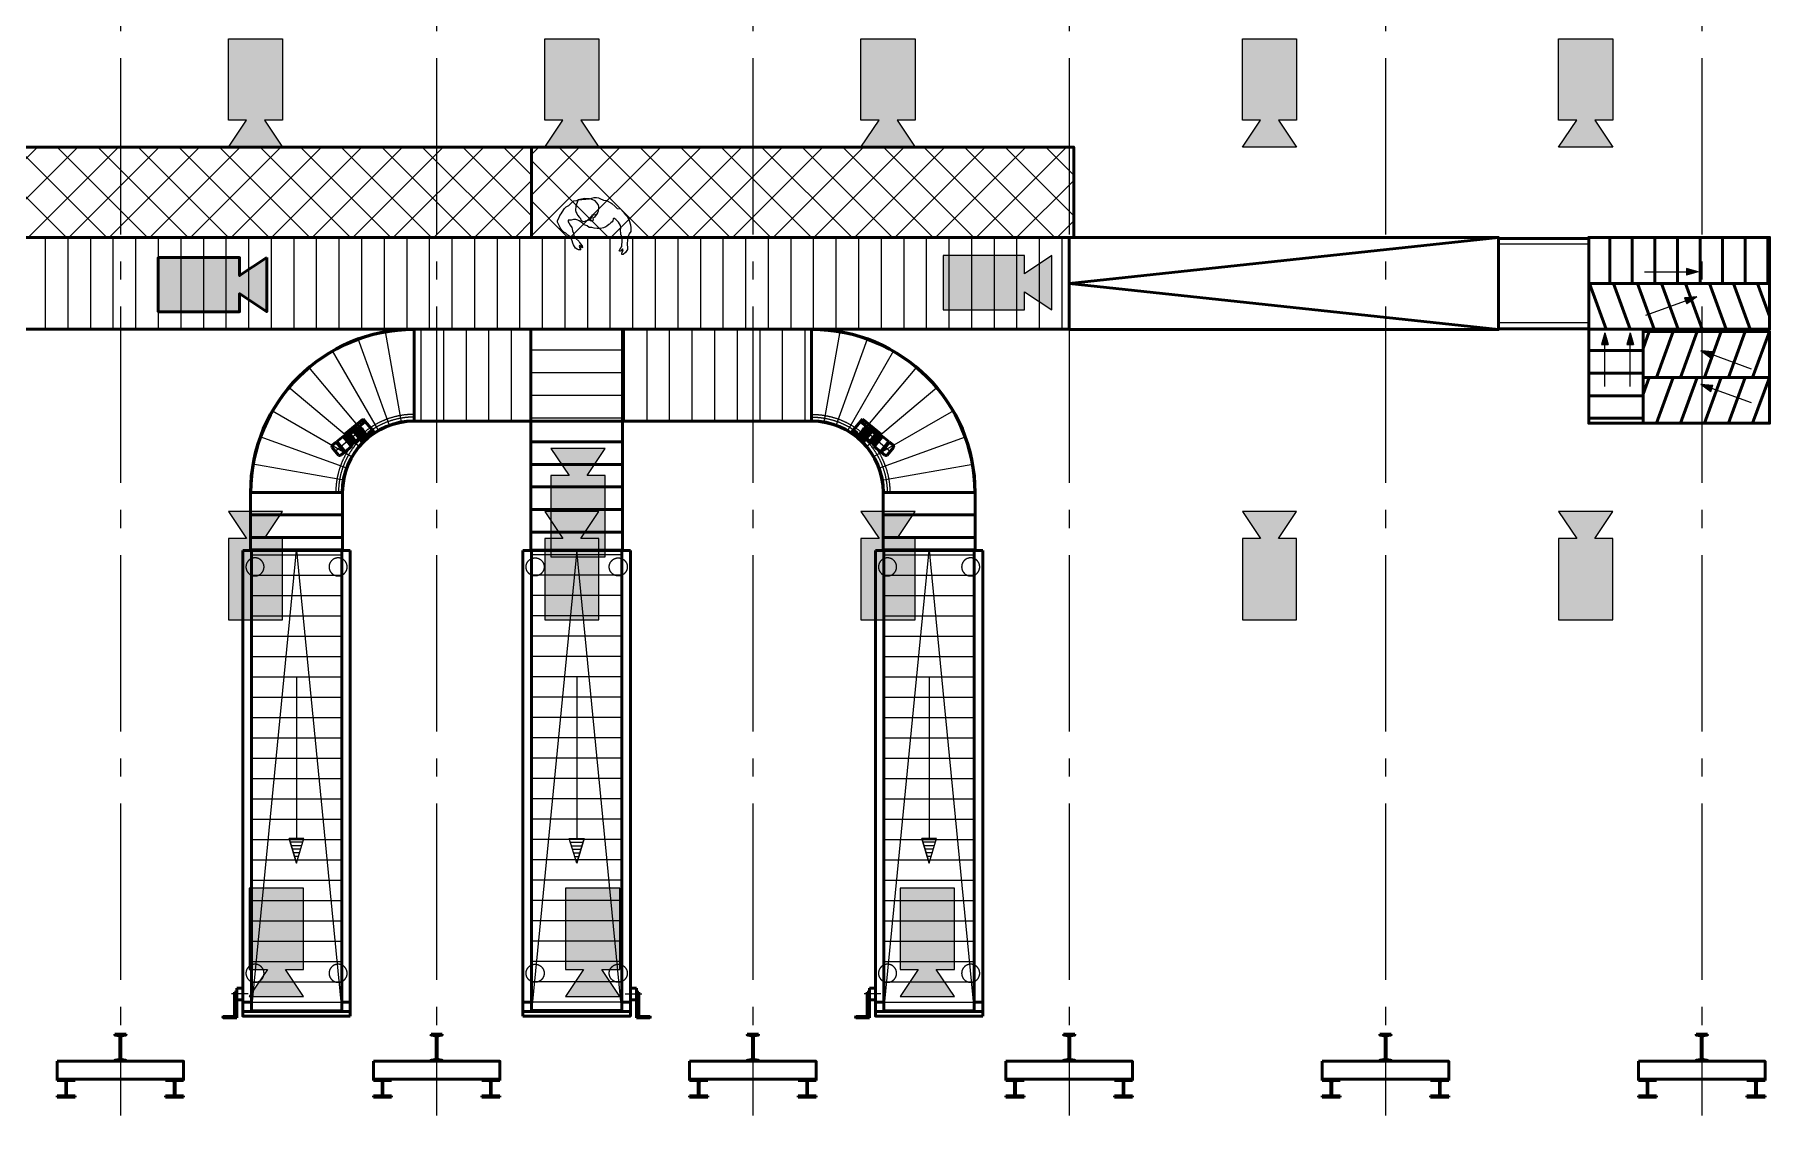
# Model space of a CAD drawing. Header units: millimetres. Extents: x 0 to 118800, y 79635 to 177025.
# Drawn here: x 54129 to 73282, y 130279 to 142240 of the extents above; entities that cross this region are included whole.
import ezdxf

# ---------------------------------------------------------------- set-up
doc = ezdxf.new("R2010")
doc.units = ezdxf.units.MM
doc.header["$LTSCALE"] = 200
for name, pattern in [('AM_DIN_G_W050', [13.75, 9.75, -1.5, 1, -1.5]), ('AM_DIN_G_W050x2', [6.875, 4.75, -0.875, 0.375, -0.875]), ('gen3', [6.25, 4.75, -1.5]), ('gen3a', [3.125, 2.25, -0.875]), ('gen7', [13.75, 9.75, -1.5, 1, -1.5]), ('gen7a', [6.875, 4.75, -0.875, 0.375, -0.875])]:
    doc.linetypes.add(name, pattern=pattern)
for name, color, linetype, lineweight in [('2', 5, 'Continuous', 0), ('3', 6, 'gen3', 15), ('3A', 6, 'gen3a', 0), ('7', 4, 'gen7', 0), ('7A', 4, 'gen7a', 0), ('AM_0', 7, 'Continuous', 50), ('AM_0N', 7, 'Continuous', 50), ('AM_2', 5, 'Continuous', 50), ('AM_7', 4, 'AM_DIN_G_W050', 25), ('AM_8', 1, 'Continuous', 25), ('K_Ausgang', 57, 'Continuous', 50)]:
    doc.layers.add(name, color=color, linetype=linetype, lineweight=lineweight)
for name, color, linetype in [('CYAN', 4, 'Continuous'), ('K_Bandver. Oben', 2, 'Continuous'), ('K_Pusher', 24, 'Continuous'), ('K_Torkameras', 5, 'Continuous'), ('K_TU_SSG', 4, 'Continuous'), ('K_TU_VSG', 144, 'Continuous'), ('TECHNOLOGIE', 4, 'Continuous')]:
    doc.layers.add(name, color=color, linetype=linetype)
doc.styles.get("Standard").update_dxf_attribs({"font": 'ISOCP.SHX'})

# ---------------------------------------------------------------- blocks, each defined once
blk = doc.blocks.new('ma')
at = {"layer": 'CYAN'}
for p, q in [((-449, 454), (-427, 489)), ((-449, 431), (-449, 454)), ((-445, 400), (-449, 431)), ((-447, 380), (-445, 400)), ((-427, 489), (-402, 509)), ((-402, 509), (-389, 511)), ((-399, 471), (-402, 457)), ((-402, 457), (-396, 446)), ((-387, 496), (-399, 471)), ((-396, 446), (-376, 471)), ((-388, 421), (-390, 351)), ((-389, 511), (-387, 496)), ((-377, 435), (-388, 421)), ((-377, 435), (-388, 421)), ((-388, 421), (-388, 421)), ((-388, 421), (-388, 421)), ((-388, 421), (-388, 421)), ((-388, 421), (-388, 421)), ((-388, 421), (-388, 421)), ((-358, 470), (-377, 435)), ((-358, 470), (-377, 435)), ((-376, 471), (-371, 478)), ((-371, 478), (-358, 470)), ((-358, 470), (-358, 470)), ((-358, 470), (-358, 470)), ((49, 433), (56, 435)), ((53, 414), (49, 433)), ((69, 392), (53, 414)), ((56, 435), (68, 417)), ((67, 458), (71, 459)), ((77, 438), (67, 458)), ((68, 417), (77, 405)), ((81, 376), (69, 392)), ((71, 459), (92, 459)), ((85, 418), (77, 438)), ((77, 405), (85, 418)), ((92, 459), (108, 451)), ((108, 451), (126, 439)), ((126, 439), (136, 421)), ((136, 421), (147, 402)), ((147, 402), (153, 384)), ((153, 384), (163, 357)), ((-488, 216), (-486, 255)), ((-482, 182), (-488, 216)), ((-486, 255), (-470, 282)), ((-470, 282), (-458, 312)), ((-458, 312), (-452, 341)), ((-452, 341), (-451, 359)), ((-451, 359), (-447, 380)), ((-390, 351), (-391, 328)), ((-391, 328), (-387, 320)), ((-387, 320), (-382, 300)), ((-382, 300), (-378, 292)), ((-378, 292), (-377, 279)), ((-377, 279), (-378, 265)), ((-378, 265), (-373, 253)), ((-372, 235), (-378, 218)), ((-378, 218), (-378, 206)), ((-378, 206), (-372, 188)), ((-373, 253), (-372, 235)), ((-243, 178), (-221, 198)), ((-221, 198), (-211, 204)), ((-211, 204), (-184, 216)), ((-184, 216), (-151, 223)), ((-151, 223), (-135, 223)), ((-135, 223), (-113, 222)), ((-113, 222), (-82, 218)), ((-82, 218), (-55, 212)), ((-55, 212), (-27, 212)), ((-27, 212), (-4, 194)), ((-4, 194), (31, 180)), ((90, 361), (81, 376)), ((122, 333), (90, 361)), ((136, 318), (122, 333)), ((145, 294), (136, 318)), ((149, 273), (145, 294)), ((159, 249), (149, 273)), ((163, 227), (159, 249)), ((163, 357), (173, 331)), ((165, 210), (163, 227)), ((186, 184), (165, 210)), ((173, 331), (183, 316)), ((183, 316), (210, 294)), ((210, 294), (234, 274)), ((234, 274), (253, 263)), ((253, 263), (277, 239)), ((277, 239), (296, 214)), ((296, 214), (304, 196)), ((304, 196), (322, 161)), ((-470, 135), (-482, 182)), ((-449, 92), (-470, 135)), ((-423, 67), (-449, 92)), ((-404, 39), (-423, 67)), ((-372, 4), (-404, 39)), ((-372, 188), (-362, 171)), ((-335, -1), (-372, 4)), ((-362, 171), (-351, 153)), ((-351, 153), (-331, 135)), ((-331, 135), (-321, 124)), ((-321, 124), (-311, 114)), ((-311, 114), (-300, 106)), ((-300, 106), (-292, 114)), ((-292, 114), (-288, 139)), ((-288, 139), (-282, 147)), ((-282, 147), (-266, 161)), ((-266, 161), (-251, 174)), ((-251, 174), (-243, 178)), ((-129, 26), (-133, 6)), ((-133, 6), (-132, -22)), ((-117, 53), (-129, 26)), ((-117, 53), (-85, 97)), ((-100, 67), (-117, 53)), ((-78, 71), (-100, 67)), ((-85, 97), (-68, 111)), ((-60, 71), (-78, 71)), ((-70, 130), (-64, 138)), ((-68, 111), (-70, 130)), ((-64, 138), (-51, 142)), ((-61, 92), (-62, 82)), ((-62, 82), (-60, 71)), ((-45, 110), (-61, 92)), ((-51, 142), (-41, 136)), ((-35, 116), (-45, 110)), ((-41, 136), (-34, 131)), ((-13, 131), (-35, 116)), ((-34, 131), (18, 141)), ((18, 141), (-13, 131)), ((41, 145), (18, 141)), ((31, 180), (45, 165)), ((67, 129), (41, 145)), ((45, 165), (61, 153)), ((61, 153), (85, 137)), ((71, 110), (67, 129)), ((81, 100), (71, 110)), ((102, 75), (81, 100)), ((85, 137), (98, 129)), ((98, 129), (122, 124)), ((112, 57), (102, 75)), ((119, 44), (112, 57)), ((124, 24), (119, 44)), ((120, -29), (124, 24)), ((122, 124), (149, 124)), ((149, 124), (175, 129)), ((175, 129), (205, 131)), ((200, 161), (186, 184)), ((208, 148), (200, 161)), ((205, 131), (208, 148)), ((247, 1), (228, -16)), ((271, 41), (247, 1)), ((283, 59), (271, 41)), ((298, 80), (283, 59)), ((308, 108), (298, 80)), ((326, 133), (308, 108)), ((322, 161), (324, 153)), ((324, 153), (326, 133)), ((-315, -23), (-335, -1)), ((-278, -53), (-315, -23)), ((-264, -63), (-278, -53)), ((-219, -86), (-264, -63)), ((-184, -92), (-219, -86)), ((-145, -110), (-184, -92)), ((-129, -116), (-145, -110)), ((-132, -22), (-125, -43)), ((-109, -121), (-129, -116)), ((-125, -43), (-111, -61)), ((-111, -61), (-92, -83)), ((-80, -121), (-109, -121)), ((-92, -83), (-49, -104)), ((-31, -108), (-80, -121)), ((-49, -104), (-31, -108)), ((96, -94), (-31, -108)), ((-30, -108), (24, -110)), ((24, -110), (57, -104)), ((57, -104), (96, -94)), ((96, -94), (106, -67)), ((112, -88), (96, -94)), ((106, -67), (120, -29)), ((143, -84), (112, -88)), ((181, -51), (143, -84)), ((198, -33), (181, -51)), ((228, -16), (198, -33))]:
    blk.add_line(p, q, dxfattribs=at)
blk = doc.blocks.new('SPZ 75-2 DRAUF')
at = {"layer": 'AM_0'}
for p, q in [((-40, 11), (-28, 7)), ((-40, 1), (-28, 5)), ((-39, 11), (39, 11)), ((-39, 11), (-39, 11)), ((-39, 1), (39, 1)), ((-39, 1), (-39, 1)), ((-28, 7), (28, 7)), ((-28, 5), (-28, 7)), ((-28, 5), (28, 5)), ((39, 11), (28, 7)), ((28, 5), (28, 7)), ((39, 1), (28, 5)), ((39, 11), (39, 11)), ((39, 1), (39, -1)), ((39, -1), (-40, -1)), ((-40, -1), (-28, -5)), ((-40, -11), (-28, -7)), ((-40, -11), (39, -11)), ((-39, -1), (-39, -1)), ((-39, -11), (-39, -11)), ((28, -5), (-28, -5)), ((-28, -5), (-28, -7)), ((-28, -7), (28, -7)), ((39, -1), (28, -5)), ((28, -5), (28, -7)), ((39, -11), (28, -7)), ((39, -11), (39, -11))]:
    blk.add_line(p, q, dxfattribs=at)
for points in [[(39, 11), (39, 14), (-40, 14), (-40, 11)], [(-40, 1), (-40, -1)], [(-40, -11), (-40, -14), (39, -14), (39, -11)]]:
    blk.add_lwpolyline(points, dxfattribs=at)
at = {"layer": 'AM_7'}
blk.add_line((0, 17), (0, -17), dxfattribs=at)
blk = doc.blocks.new('Motorkonsole kurve DS')
at = {"layer": '3A'}
for p, q in [((140, 16), (-30, 16)), ((140, -164), (-125, -164)), ((-40, -143), (-115, -143))]:
    blk.add_line(p, q, dxfattribs=at)
for centre, start, end in [((-115, -153), 90, 180), ((-40, -133), 270, 0)]:
    blk.add_arc(centre, 10, start, end, dxfattribs=at)
at = {"layer": '7A'}
for p, q in [((0, 0), (-11.5, 0)), ((0, 0), (0, 11.5)), ((0, 0), (0, -11.5)), ((0, 0), (11.5, 0)), ((110, 0), (98.5, 0)), ((110, 0), (110, 11.5)), ((110, 0), (110, -11.5)), ((110, 0), (121.5, 0)), ((132, 20), (132, 16)), ((132, 20), (132, 12.7)), ((-105, -164), (-105, -168)), ((-80, -164), (-80, -168)), ((-10, -148), (-21.5, -148)), ((-10, -148), (-10, -136.5)), ((-10, -148), (1.5, -148)), ((-10, -148), (-10, -159.5)), ((5, -164), (5, -168)), ((5, -164), (5, -168)), ((120, -148), (108.5, -148)), ((120, -148), (120, -136.5)), ((120, -148), (131.5, -148)), ((120, -148), (120, -159.5)), ((132, -159.5), (132, -168)), ((132, -159.5), (132, -171)), ((132, -164), (132, -168))]:
    blk.add_line(p, q, dxfattribs=at)
at = {"layer": 'AM_0'}
for p, q in [((-30, 20), (-30, -133)), ((140, 20), (-30, 20)), ((-30, 16), (-30, -133)), ((30, 1), (30, -15)), ((30, 1), (85, 1)), ((85, 1), (85, -15)), ((140, -168), (140, 20)), ((140, 20), (140, 20)), ((140, -133), (-125, -133)), ((-125, -168), (-125, -133)), ((140, -168), (-125, -168)), ((30, -15), (-30, -15)), ((85, -15), (140, -15))]:
    blk.add_line(p, q, dxfattribs=at)
for centre in [(0, 0), (110, 0), (-10, -148), (120, -148)]:
    blk.add_circle(centre, 6, dxfattribs=at)
blk = doc.blocks.new('Sk172_71L4')
for p, q in [((-12, 0), (122, 0)), ((-12, 0), (-12, -9)), ((122, 0), (122, -7)), ((-57, -65), (-58, -66)), ((-58, -66), (-58, -84)), ((-58, -84), (-57, -85)), ((-18, -65), (-57, -65)), ((-57, -85), (-57, -65)), ((-57, -85), (-54, -85)), ((-54, -85), (-54, -88)), ((-54, -88), (-22, -88)), ((-51, -85), (-25, -85)), ((-22, -88), (-22, -85)), ((-22, -85), (-18, -85)), ((-18, -62), (-18, -65)), ((-16, -62), (-18, -62)), ((-18, -85), (-18, -65)), ((-18, -85), (-18, -88)), ((-18, -88), (-16, -88)), ((-16, -42), (-16, -42)), ((-16, -42), (-16, -108)), ((-16, -108), (-16, -108)), ((-14, -40), (-14, -39)), ((-14, -40), (-14, -110)), ((-14, -110), (-14, -111)), ((-13, -113), (1, -126)), ((-12, -37), (-6, -31)), ((-10, -12), (-9, -12)), ((-9, -12), (13, -12)), ((-6, -15), (-6, -31)), ((-6, -31), (-6, -41)), ((-5, -42), (13, -42)), ((1, -126), (15, -138)), ((2, -127), (4, -137)), ((88, -140), (6, -139)), ((16, -15), (16, -139)), ((88, -13), (88, -13)), ((88, -13), (88, -140)), ((88, -14), (88, -140)), ((88, -15), (116, -15)), ((88, -140), (88, -15)), ((88, -140), (112, -140)), ((104, -10), (90, -12)), ((104, -10), (120, -10)), ((112, -135), (112, -15)), ((112, -135), (116, -135)), ((112, -140), (112, -135)), ((116, -15), (116, -15)), ((116, -135), (116, -15)), ((116, -135), (116, -15)), ((116, -15), (140, -15)), ((116, -135), (116, -135)), ((116, -135), (140, -135)), ((140, -8), (150, -8)), ((140, -15), (140, -8)), ((140, -15), (140, -135)), ((140, -135), (140, -142)), ((140, -142), (150, -142)), ((150, -8), (160, -2)), ((150, -8), (150, -142)), ((150, -142), (160, -148)), ((160, -2), (250, -2)), ((160, -2), (160, -148)), ((160, -148), (250, -148)), ((250, -2), (260, -10)), ((250, -2), (250, -148)), ((250, -148), (260, -140)), ((260, -2), (313, -2)), ((260, -2), (260, -148)), ((260, -148), (313, -148)), ((330, -130), (330, -20))]:
    blk.add_line(p, q)
for points in [[(-54, -85), (-54, -85), (-54, -85), (-54, -85), (-54, -85), (-54, -85), (-54, -85), (-54, -85), (-54, -85), (-54, -85), (-54, -85), (-54, -85), (-54, -85), (-54, -85), (-54, -85), (-54, -85), (-54, -85), (-53, -85), (-53, -85), (-53, -85), (-53, -85), (-53, -85), (-53, -85), (-53, -85), (-53, -85), (-53, -85), (-53, -85), (-53, -85), (-53, -85), (-53, -85), (-52, -85), (-52, -85), (-52, -85), (-52, -85), (-52, -85), (-52, -85), (-52, -85), (-52, -85), (-52, -85), (-52, -85), (-52, -85), (-51, -85), (-51, -85), (-51, -85), (-51, -85), (-51, -85)], [(-25, -85), (-25, -85), (-25, -85), (-25, -85), (-25, -85), (-24, -85), (-24, -85), (-24, -85), (-24, -85), (-24, -85), (-24, -85), (-24, -85), (-24, -85), (-24, -85), (-24, -85), (-24, -85), (-23, -85), (-23, -85), (-23, -85), (-23, -85), (-23, -85), (-23, -85), (-23, -85), (-23, -85), (-23, -85), (-23, -85), (-23, -85), (-23, -85), (-23, -85), (-22, -85), (-22, -85), (-22, -85), (-22, -85), (-22, -85), (-22, -85), (-22, -85), (-22, -85), (-22, -85), (-22, -85), (-22, -85), (-22, -85), (-22, -85), (-22, -85), (-22, -85), (-22, -85), (-22, -85)]]:
    blk.add_lwpolyline(points)
for centre, radius, start, end in [((-16, -40), 2, 270, 0), ((-16, -110), 2, 0, 90), ((-10, -39), 3, 131.5331, 180), ((-10, -111), 3, 180, 227.874), ((-10, -9), 3, 180, 270), ((-9, -15), 3, 0, 90), ((-9, -41), 3, 315, 0), ((-5, -45), 3, 90, 135), ((-1, -128), 3, 10, 47.874), ((7, -136), 3, 190, 269.3186), ((13, -15), 3, 0, 90), ((13, -45), 3, 0, 90), ((17, -136), 3, 227.874, 262.0147), ((90, -14), 2, 138.5904, 138.5904), ((90, -14), 2, 129.3749, 138.5904), ((90, -14), 2, 138.5904, 180), ((90, -14), 2, 98.7788, 129.3749), ((104, -12), 2, 90, 98.7788), ((120, -7), 3, 270, 0), ((313, -20), 17.4, 0, 90), ((313, -130), 17.4, 270, 0)]:
    blk.add_arc(centre, radius, start, end)
at = {"layer": '2'}
for p, q in [((-20, -85), (-20, -65)), ((-14, -40), (16, -56))]:
    blk.add_line(p, q, dxfattribs=at)
at = {"layer": '7'}
for p, q in [((0, -14), (0, 3)), ((110, -13), (110, 4)), ((-63, -75), (335, -75))]:
    blk.add_line(p, q, dxfattribs=at)
blk = doc.blocks.new('rk 1000 90° standard')
at = {"layer": 'AM_0'}
for p, q in [((1300, 1810), (1300, 790)), ((510, 0), (-510, 0))]:
    blk.add_line(p, q, dxfattribs=at)
for radius, start in [(1810, 90.0003), (1805, 90.0003), (795, 90.0007), (790, 90.0007)]:
    blk.add_arc((1300, 0), radius, start, 179.9999, dxfattribs=at)
at = {"layer": 'AM_7'}
for p, q in [((1163, 778), (986, 1782)), ((395, 1568), (905, 684)), ((1030, 742), (681, 1701)), ((792, 605), (137, 1387)), ((695, 508), (-87, 1163)), ((-268, 905), (616, 395)), ((558, 270), (-401, 619)), ((522, 137), (-483, 314))]:
    blk.add_line(p, q, dxfattribs=at)
for radius in [866, 836]:
    blk.add_arc((1300, 0), radius, 90.0007, 179.9999, dxfattribs=at)
at = {"layer": 'TECHNOLOGIE'}
blk.add_arc((1300, 0), 860, 160, 160.0006, dxfattribs=at)
at = {"layer": 'AM_0', "xscale": -1}
for name, p, rotation in [('Sk172_71L4', (637, 726), 39.50505162119537), ('Motorkonsole kurve DS', (737, 596), 219.5050516211953)]:
    blk.add_blockref(name, p, dxfattribs=dict(at, rotation=rotation))
at = {"layer": 'AM_0', "lineweight": 0, "rotation": 129.4999999998548}
for p in [(713, 692), (753, 644)]:
    blk.add_blockref('SPZ 75-2 DRAUF', p, dxfattribs=at)
blk = doc.blocks.new('trf02 1000 standard ds')
at = {"layer": '3'}
for centre in [(-4970, 460), (-473, 460), (-4970, -460), (-473, -460)]:
    blk.add_circle(centre, 100, dxfattribs=at)
at = {"layer": 'AM_0'}
for p, q in [((6, 686), (6, 811)), ((19, 686), (19, 811)), ((-49, 595), (-5153, 595)), ((-5153, 595), (-5153, -595)), ((-309, 595), (-309, 660)), ((-309, 660), (-179, 660)), ((-179, 595), (-309, 595)), ((19, 686), (-265, 686)), ((-265, 686), (-265, 660)), ((-265, 660), (19, 660)), ((-179, 660), (-179, 595)), ((-153, 595), (-153, 500)), ((-49, -595), (-49, 595)), ((19, 686), (19, 660)), ((-49, 500), (-5153, 500)), ((-5153, -500), (-49, -500)), ((-153, -500), (-153, -595)), ((-5153, -595), (-49, -595))]:
    blk.add_line(p, q, dxfattribs=at)
blk.add_lwpolyline([(0, -595), (-49, -595), (-49, 595), (0, 595)], close=True, dxfattribs=at)
blk.add_arc((12, 808), 7.35, 23.7784, 156.6111, dxfattribs=at)
at = {"layer": 'AM_7', "linetype": 'AM_DIN_G_W050x2'}
blk.add_line((-244, 535), (-244, 720), dxfattribs=at)
at = {"layer": 'CYAN'}
for p, q in [((-49, 500), (-5153, 0)), ((-5103, 500), (-5103, -500)), ((-4878, 500), (-4878, -500)), ((-4653, 500), (-4653, -500)), ((-4428, 500), (-4428, -500)), ((-4203, 500), (-4203, -500)), ((-3978, 500), (-3978, -500)), ((-3753, 500), (-3753, -500)), ((-3528, 500), (-3528, -500)), ((-3303, 500), (-3303, -500)), ((-3078, 500), (-3078, -500)), ((-2853, 500), (-2853, -500)), ((-2628, 500), (-2628, -500)), ((-2403, 500), (-2403, -500)), ((-2178, 500), (-2178, -500)), ((-1953, 500), (-1953, -500)), ((-1728, 500), (-1728, -500)), ((-1503, 500), (-1503, -500)), ((-1278, 500), (-1278, -500)), ((-1053, 500), (-1053, -500)), ((-828, 500), (-828, -500)), ((-603, 500), (-603, -500)), ((-378, 500), (-378, -500)), ((-153, 500), (-153, -500)), ((-70, 500), (-70, -500)), ((-5153, 0), (-49, -500)), ((-3753, 0), (-1965, 0)), ((-1965, 82), (-1692, 0)), ((-1692, 0), (-1965, 82)), ((-1965, -82), (-1965, 82)), ((-1965, -82), (-1965, 82)), ((-1692, 0), (-1965, -82)), ((-1692, 0), (-1965, -82)), ((-1925, -70), (-1925, 70)), ((-1885, -58), (-1885, 58)), ((-1845, -46), (-1845, 46)), ((-1805, -34), (-1805, 34)), ((-1765, -22), (-1765, 22)), ((-1725, -10), (-1725, 10))]:
    blk.add_line(p, q, dxfattribs=at)
at = {"layer": 'CYAN', "flags": 3}
blk.add_attdef('GRUPPE', (-3753, 0), '', height=1, rotation=270, dxfattribs=at)
blk = doc.blocks.new('*U265')
at = {"layer": 'AM_0N'}
for p, q in [((72516, 131179), (72641, 131179)), ((72516, 131179), (72516, 131173)), ((72521, 131167), (72564, 131161)), ((72573, 131150), (72573, 130908)), ((72584, 130908), (72584, 131150)), ((72593, 131161), (72635, 131167)), ((72641, 131173), (72641, 131179)), ((72516, 130885), (72516, 130879)), ((72516, 130879), (72641, 130879)), ((72564, 130898), (72521, 130892)), ((72635, 130892), (72593, 130898)), ((72641, 130879), (72641, 130885))]:
    blk.add_line(p, q, dxfattribs=at)
at = {"layer": 'AM_0N', "extrusion": (0, 0, -1)}
for centre, radius, start, end in [((-72522, 131173), 6.5, 277.9696, 360), ((-72562, 131150), 10.8, 97.9696, 180), ((-72595, 131150), 10.8, 0, 82.0304), ((-72634, 131173), 6.5, 180, 262.0304), ((-72522, 130885), 6.5, 0, 82.0304), ((-72562, 130908), 10.8, 180, 262.0304), ((-72595, 130908), 10.8, 277.9696, 0), ((-72634, 130885), 6.5, 97.9696, 180)]:
    blk.add_arc(centre, radius, start, end, dxfattribs=at)
blk = doc.blocks.new('*U266')
at = {"layer": 'AM_0N'}
for p, q in [((72078, 130679), (71878, 130679)), ((71878, 130664), (71878, 130679)), ((71956, 130664), (71878, 130664)), ((71974, 130512), (71974, 130646)), ((71983, 130646), (71983, 130512)), ((72078, 130664), (72001, 130664)), ((72078, 130679), (72078, 130664)), ((71878, 130494), (71956, 130494)), ((71878, 130479), (71878, 130494)), ((72078, 130479), (71878, 130479)), ((72001, 130494), (72078, 130494)), ((72078, 130494), (72078, 130479))]:
    blk.add_line(p, q, dxfattribs=at)
for centre, start, end in [((71956, 130646), 0, 90), ((72001, 130646), 90, 180), ((71956, 130512), 270, 0), ((72001, 130512), 180, 270)]:
    blk.add_arc(centre, 18, start, end, dxfattribs=at)
blk = doc.blocks.new('*U267')
at = {"layer": 'AM_0N'}
for p, q in [((73078, 130679), (73278, 130679)), ((73078, 130679), (73078, 130664)), ((73078, 130664), (73156, 130664)), ((73174, 130646), (73174, 130512)), ((73183, 130512), (73183, 130646)), ((73201, 130664), (73278, 130664)), ((73278, 130664), (73278, 130679)), ((73156, 130494), (73078, 130494)), ((73078, 130494), (73078, 130479)), ((73078, 130479), (73278, 130479)), ((73278, 130494), (73201, 130494)), ((73278, 130479), (73278, 130494))]:
    blk.add_line(p, q, dxfattribs=at)
at = {"layer": 'AM_0N', "extrusion": (0, 0, -1)}
for centre, start, end in [((-73156, 130646), 90, 180), ((-73201, 130646), 0, 90), ((-73156, 130512), 180, 270), ((-73201, 130512), 270, 0)]:
    blk.add_arc(centre, 18, start, end, dxfattribs=at)
blk = doc.blocks.new('*U268')
at = {"layer": 'AM_0N'}
for p, q in [((69016, 131179), (69141, 131179)), ((69016, 131179), (69016, 131173)), ((69021, 131167), (69064, 131161)), ((69073, 131150), (69073, 130908)), ((69084, 130908), (69084, 131150)), ((69093, 131161), (69135, 131167)), ((69141, 131173), (69141, 131179)), ((69016, 130885), (69016, 130879)), ((69016, 130879), (69141, 130879)), ((69064, 130898), (69021, 130892)), ((69135, 130892), (69093, 130898)), ((69141, 130879), (69141, 130885))]:
    blk.add_line(p, q, dxfattribs=at)
at = {"layer": 'AM_0N', "extrusion": (0, 0, -1)}
for centre, radius, start, end in [((-69022, 131173), 6.5, 277.9696, 360), ((-69062, 131150), 10.8, 97.9696, 180), ((-69095, 131150), 10.8, 0, 82.0304), ((-69134, 131173), 6.5, 180, 262.0304), ((-69022, 130885), 6.5, 0, 82.0304), ((-69062, 130908), 10.8, 180, 262.0304), ((-69095, 130908), 10.8, 277.9696, 0), ((-69134, 130885), 6.5, 97.9696, 180)]:
    blk.add_arc(centre, radius, start, end, dxfattribs=at)
blk = doc.blocks.new('*U269')
at = {"layer": 'AM_0N'}
for p, q in [((68578, 130679), (68378, 130679)), ((68378, 130664), (68378, 130679)), ((68456, 130664), (68378, 130664)), ((68474, 130512), (68474, 130646)), ((68483, 130646), (68483, 130512)), ((68578, 130664), (68501, 130664)), ((68578, 130679), (68578, 130664)), ((68378, 130494), (68456, 130494)), ((68378, 130479), (68378, 130494)), ((68578, 130479), (68378, 130479)), ((68501, 130494), (68578, 130494)), ((68578, 130494), (68578, 130479))]:
    blk.add_line(p, q, dxfattribs=at)
for centre, start, end in [((68456, 130646), 0, 90), ((68501, 130646), 90, 180), ((68456, 130512), 270, 0), ((68501, 130512), 180, 270)]:
    blk.add_arc(centre, 18, start, end, dxfattribs=at)
blk = doc.blocks.new('*U270')
at = {"layer": 'AM_0N'}
for p, q in [((69578, 130679), (69778, 130679)), ((69578, 130679), (69578, 130664)), ((69578, 130664), (69656, 130664)), ((69674, 130646), (69674, 130512)), ((69683, 130512), (69683, 130646)), ((69701, 130664), (69778, 130664)), ((69778, 130664), (69778, 130679)), ((69656, 130494), (69578, 130494)), ((69578, 130494), (69578, 130479)), ((69578, 130479), (69778, 130479)), ((69778, 130494), (69701, 130494)), ((69778, 130479), (69778, 130494))]:
    blk.add_line(p, q, dxfattribs=at)
at = {"layer": 'AM_0N', "extrusion": (0, 0, -1)}
for centre, start, end in [((-69656, 130646), 90, 180), ((-69701, 130646), 0, 90), ((-69656, 130512), 180, 270), ((-69701, 130512), 270, 0)]:
    blk.add_arc(centre, 18, start, end, dxfattribs=at)
blk = doc.blocks.new('*U271')
at = {"layer": 'AM_0N'}
for p, q in [((65516, 131179), (65641, 131179)), ((65516, 131179), (65516, 131173)), ((65521, 131167), (65564, 131161)), ((65573, 131150), (65573, 130908)), ((65584, 130908), (65584, 131150)), ((65593, 131161), (65635, 131167)), ((65641, 131173), (65641, 131179)), ((65516, 130885), (65516, 130879)), ((65516, 130879), (65641, 130879)), ((65564, 130898), (65521, 130892)), ((65635, 130892), (65593, 130898)), ((65641, 130879), (65641, 130885))]:
    blk.add_line(p, q, dxfattribs=at)
at = {"layer": 'AM_0N', "extrusion": (0, 0, -1)}
for centre, radius, start, end in [((-65522, 131173), 6.5, 277.9696, 360), ((-65562, 131150), 10.8, 97.9696, 180), ((-65595, 131150), 10.8, 0, 82.0304), ((-65634, 131173), 6.5, 180, 262.0304), ((-65522, 130885), 6.5, 0, 82.0304), ((-65562, 130908), 10.8, 180, 262.0304), ((-65595, 130908), 10.8, 277.9696, 0), ((-65634, 130885), 6.5, 97.9696, 180)]:
    blk.add_arc(centre, radius, start, end, dxfattribs=at)
blk = doc.blocks.new('*U272')
at = {"layer": 'AM_0N'}
for p, q in [((65078, 130679), (64878, 130679)), ((64878, 130664), (64878, 130679)), ((64956, 130664), (64878, 130664)), ((64974, 130512), (64974, 130646)), ((64983, 130646), (64983, 130512)), ((65078, 130664), (65001, 130664)), ((65078, 130679), (65078, 130664)), ((64878, 130494), (64956, 130494)), ((64878, 130479), (64878, 130494)), ((65078, 130479), (64878, 130479)), ((65001, 130494), (65078, 130494)), ((65078, 130494), (65078, 130479))]:
    blk.add_line(p, q, dxfattribs=at)
for centre, start, end in [((64956, 130646), 0, 90), ((65001, 130646), 90, 180), ((64956, 130512), 270, 0), ((65001, 130512), 180, 270)]:
    blk.add_arc(centre, 18, start, end, dxfattribs=at)
blk = doc.blocks.new('*U273')
at = {"layer": 'AM_0N'}
for p, q in [((66078, 130679), (66278, 130679)), ((66078, 130679), (66078, 130664)), ((66078, 130664), (66156, 130664)), ((66174, 130646), (66174, 130512)), ((66183, 130512), (66183, 130646)), ((66201, 130664), (66278, 130664)), ((66278, 130664), (66278, 130679)), ((66156, 130494), (66078, 130494)), ((66078, 130494), (66078, 130479)), ((66078, 130479), (66278, 130479)), ((66278, 130494), (66201, 130494)), ((66278, 130479), (66278, 130494))]:
    blk.add_line(p, q, dxfattribs=at)
at = {"layer": 'AM_0N', "extrusion": (0, 0, -1)}
for centre, start, end in [((-66156, 130646), 90, 180), ((-66201, 130646), 0, 90), ((-66156, 130512), 180, 270), ((-66201, 130512), 270, 0)]:
    blk.add_arc(centre, 18, start, end, dxfattribs=at)
blk = doc.blocks.new('*U274')
at = {"layer": 'AM_0N'}
for p, q in [((62016, 131179), (62141, 131179)), ((62016, 131179), (62016, 131173)), ((62021, 131167), (62064, 131161)), ((62073, 131150), (62073, 130908)), ((62084, 130908), (62084, 131150)), ((62093, 131161), (62135, 131167)), ((62141, 131173), (62141, 131179)), ((62016, 130885), (62016, 130879)), ((62016, 130879), (62141, 130879)), ((62064, 130898), (62021, 130892)), ((62135, 130892), (62093, 130898)), ((62141, 130879), (62141, 130885))]:
    blk.add_line(p, q, dxfattribs=at)
at = {"layer": 'AM_0N', "extrusion": (0, 0, -1)}
for centre, radius, start, end in [((-62022, 131173), 6.5, 277.9696, 360), ((-62062, 131150), 10.8, 97.9696, 180), ((-62095, 131150), 10.8, 0, 82.0304), ((-62134, 131173), 6.5, 180, 262.0304), ((-62022, 130885), 6.5, 0, 82.0304), ((-62062, 130908), 10.8, 180, 262.0304), ((-62095, 130908), 10.8, 277.9696, 0), ((-62134, 130885), 6.5, 97.9696, 180)]:
    blk.add_arc(centre, radius, start, end, dxfattribs=at)
blk = doc.blocks.new('*U275')
at = {"layer": 'AM_0N'}
for p, q in [((61578, 130679), (61378, 130679)), ((61378, 130664), (61378, 130679)), ((61456, 130664), (61378, 130664)), ((61474, 130512), (61474, 130646)), ((61483, 130646), (61483, 130512)), ((61578, 130664), (61501, 130664)), ((61578, 130679), (61578, 130664)), ((61378, 130494), (61456, 130494)), ((61378, 130479), (61378, 130494)), ((61578, 130479), (61378, 130479)), ((61501, 130494), (61578, 130494)), ((61578, 130494), (61578, 130479))]:
    blk.add_line(p, q, dxfattribs=at)
for centre, start, end in [((61456, 130646), 0, 90), ((61501, 130646), 90, 180), ((61456, 130512), 270, 0), ((61501, 130512), 180, 270)]:
    blk.add_arc(centre, 18, start, end, dxfattribs=at)
blk = doc.blocks.new('*U276')
at = {"layer": 'AM_0N'}
for p, q in [((62578, 130679), (62778, 130679)), ((62578, 130679), (62578, 130664)), ((62578, 130664), (62656, 130664)), ((62674, 130646), (62674, 130512)), ((62683, 130512), (62683, 130646)), ((62701, 130664), (62778, 130664)), ((62778, 130664), (62778, 130679)), ((62656, 130494), (62578, 130494)), ((62578, 130494), (62578, 130479)), ((62578, 130479), (62778, 130479)), ((62778, 130494), (62701, 130494)), ((62778, 130479), (62778, 130494))]:
    blk.add_line(p, q, dxfattribs=at)
at = {"layer": 'AM_0N', "extrusion": (0, 0, -1)}
for centre, start, end in [((-62656, 130646), 90, 180), ((-62701, 130646), 0, 90), ((-62656, 130512), 180, 270), ((-62701, 130512), 270, 0)]:
    blk.add_arc(centre, 18, start, end, dxfattribs=at)
blk = doc.blocks.new('*U277')
at = {"layer": 'AM_0N'}
for p, q in [((58516, 131179), (58641, 131179)), ((58516, 131179), (58516, 131173)), ((58521, 131167), (58564, 131161)), ((58573, 131150), (58573, 130908)), ((58584, 130908), (58584, 131150)), ((58593, 131161), (58635, 131167)), ((58641, 131173), (58641, 131179)), ((58516, 130885), (58516, 130879)), ((58516, 130879), (58641, 130879)), ((58564, 130898), (58521, 130892)), ((58635, 130892), (58593, 130898)), ((58641, 130879), (58641, 130885))]:
    blk.add_line(p, q, dxfattribs=at)
at = {"layer": 'AM_0N', "extrusion": (0, 0, -1)}
for centre, radius, start, end in [((-58522, 131173), 6.5, 277.9696, 360), ((-58562, 131150), 10.8, 97.9696, 180), ((-58595, 131150), 10.8, 0, 82.0304), ((-58634, 131173), 6.5, 180, 262.0304), ((-58522, 130885), 6.5, 0, 82.0304), ((-58562, 130908), 10.8, 180, 262.0304), ((-58595, 130908), 10.8, 277.9696, 0), ((-58634, 130885), 6.5, 97.9696, 180)]:
    blk.add_arc(centre, radius, start, end, dxfattribs=at)
blk = doc.blocks.new('*U278')
at = {"layer": 'AM_0N'}
for p, q in [((58078, 130679), (57878, 130679)), ((57878, 130664), (57878, 130679)), ((57956, 130664), (57878, 130664)), ((57974, 130512), (57974, 130646)), ((57983, 130646), (57983, 130512)), ((58078, 130664), (58001, 130664)), ((58078, 130679), (58078, 130664)), ((57878, 130494), (57956, 130494)), ((57878, 130479), (57878, 130494)), ((58078, 130479), (57878, 130479)), ((58001, 130494), (58078, 130494)), ((58078, 130494), (58078, 130479))]:
    blk.add_line(p, q, dxfattribs=at)
for centre, start, end in [((57956, 130646), 0, 90), ((58001, 130646), 90, 180), ((57956, 130512), 270, 0), ((58001, 130512), 180, 270)]:
    blk.add_arc(centre, 18, start, end, dxfattribs=at)
blk = doc.blocks.new('*U279')
at = {"layer": 'AM_0N'}
for p, q in [((59078, 130679), (59278, 130679)), ((59078, 130679), (59078, 130664)), ((59078, 130664), (59156, 130664)), ((59174, 130646), (59174, 130512)), ((59183, 130512), (59183, 130646)), ((59201, 130664), (59278, 130664)), ((59278, 130664), (59278, 130679)), ((59156, 130494), (59078, 130494)), ((59078, 130494), (59078, 130479)), ((59078, 130479), (59278, 130479)), ((59278, 130494), (59201, 130494)), ((59278, 130479), (59278, 130494))]:
    blk.add_line(p, q, dxfattribs=at)
at = {"layer": 'AM_0N', "extrusion": (0, 0, -1)}
for centre, start, end in [((-59156, 130646), 90, 180), ((-59201, 130646), 0, 90), ((-59156, 130512), 180, 270), ((-59201, 130512), 270, 0)]:
    blk.add_arc(centre, 18, start, end, dxfattribs=at)
blk = doc.blocks.new('*U280')
at = {"layer": 'AM_0N'}
for p, q in [((55016, 131179), (55141, 131179)), ((55016, 131179), (55016, 131173)), ((55021, 131167), (55064, 131161)), ((55073, 131150), (55073, 130908)), ((55084, 130908), (55084, 131150)), ((55093, 131161), (55135, 131167)), ((55141, 131173), (55141, 131179)), ((55016, 130885), (55016, 130879)), ((55016, 130879), (55141, 130879)), ((55064, 130898), (55021, 130892)), ((55135, 130892), (55093, 130898)), ((55141, 130879), (55141, 130885))]:
    blk.add_line(p, q, dxfattribs=at)
at = {"layer": 'AM_0N', "extrusion": (0, 0, -1)}
for centre, radius, start, end in [((-55022, 131173), 6.5, 277.9696, 360), ((-55062, 131150), 10.8, 97.9696, 180), ((-55095, 131150), 10.8, 0, 82.0304), ((-55134, 131173), 6.5, 180, 262.0304), ((-55022, 130885), 6.5, 0, 82.0304), ((-55062, 130908), 10.8, 180, 262.0304), ((-55095, 130908), 10.8, 277.9696, 0), ((-55134, 130885), 6.5, 97.9696, 180)]:
    blk.add_arc(centre, radius, start, end, dxfattribs=at)
blk = doc.blocks.new('*U281')
at = {"layer": 'AM_0N'}
for p, q in [((54578, 130679), (54378, 130679)), ((54378, 130664), (54378, 130679)), ((54456, 130664), (54378, 130664)), ((54474, 130512), (54474, 130646)), ((54483, 130646), (54483, 130512)), ((54578, 130664), (54501, 130664)), ((54578, 130679), (54578, 130664)), ((54378, 130494), (54456, 130494)), ((54378, 130479), (54378, 130494)), ((54578, 130479), (54378, 130479)), ((54501, 130494), (54578, 130494)), ((54578, 130494), (54578, 130479))]:
    blk.add_line(p, q, dxfattribs=at)
for centre, start, end in [((54456, 130646), 0, 90), ((54501, 130646), 90, 180), ((54456, 130512), 270, 0), ((54501, 130512), 180, 270)]:
    blk.add_arc(centre, 18, start, end, dxfattribs=at)
blk = doc.blocks.new('*U282')
at = {"layer": 'AM_0N'}
for p, q in [((55578, 130679), (55778, 130679)), ((55578, 130679), (55578, 130664)), ((55578, 130664), (55656, 130664)), ((55674, 130646), (55674, 130512)), ((55683, 130512), (55683, 130646)), ((55701, 130664), (55778, 130664)), ((55778, 130664), (55778, 130679)), ((55656, 130494), (55578, 130494)), ((55578, 130494), (55578, 130479)), ((55578, 130479), (55778, 130479)), ((55778, 130494), (55701, 130494)), ((55778, 130479), (55778, 130494))]:
    blk.add_line(p, q, dxfattribs=at)
at = {"layer": 'AM_0N', "extrusion": (0, 0, -1)}
for centre, start, end in [((-55656, 130646), 90, 180), ((-55701, 130646), 0, 90), ((-55656, 130512), 180, 270), ((-55701, 130512), 270, 0)]:
    blk.add_arc(centre, 18, start, end, dxfattribs=at)
blk = doc.blocks.new('_a_Pfeil')
at = {"layer": 'TECHNOLOGIE'}
for p, q in [((-49992.7, 55302.9), (-49759.3, 55302.9)), ((-49992.7, 55302.9), (-49759.3, 55302.9)), ((-49759.3, 55284.6), (-49759.3, 55321.3)), ((-49694.1, 55302.9), (-49759.3, 55321.3)), ((-49759.3, 55284.6), (-49759.3, 55321.3)), ((-49694.1, 55302.9), (-49759.3, 55321.3)), ((-49694.1, 55303), (-49759.3, 55284.6)), ((-49694.1, 55303), (-49759.3, 55284.6)), ((-49757.7, 55286.5), (-49757.7, 55318.9)), ((-49757.7, 55318.9), (-49700, 55302.9)), ((-49757.7, 55286.5), (-49757.7, 55318.9)), ((-49757.7, 55318.9), (-49700, 55302.9)), ((-49756.5, 55287.2), (-49756.1, 55316)), ((-49756.5, 55287.2), (-49756.1, 55316)), ((-49700, 55302.9), (-49756.5, 55287.2)), ((-49700, 55302.9), (-49756.5, 55287.2)), ((-49756.1, 55316), (-49706.9, 55303.1)), ((-49756.1, 55316), (-49706.9, 55303.1)), ((-49754.9, 55289.8), (-49754.4, 55313.8)), ((-49754.9, 55289.8), (-49754.4, 55313.8)), ((-49706.9, 55303.1), (-49754.9, 55289.8)), ((-49706.9, 55303.1), (-49754.9, 55289.8)), ((-49754.4, 55313.8), (-49714, 55303.1)), ((-49754.4, 55313.8), (-49714, 55303.1)), ((-49753.2, 55291.8), (-49752.6, 55311.8)), ((-49753.2, 55291.8), (-49752.6, 55311.8)), ((-49714, 55303.1), (-49753.2, 55291.8)), ((-49714, 55303.1), (-49753.2, 55291.8)), ((-49752.6, 55311.8), (-49719.9, 55303.1)), ((-49752.6, 55311.8), (-49719.9, 55303.1)), ((-49751.4, 55294.3), (-49750.8, 55309.3)), ((-49751.4, 55294.3), (-49750.8, 55309.3)), ((-49719.9, 55303.1), (-49751.4, 55294.3)), ((-49719.9, 55303.1), (-49751.4, 55294.3)), ((-49750.8, 55309.3), (-49725.4, 55303.1)), ((-49750.8, 55309.3), (-49725.4, 55303.1)), ((-49749.8, 55296.9), (-49749.4, 55307.4)), ((-49749.8, 55296.9), (-49749.4, 55307.4)), ((-49725.4, 55303.1), (-49749.8, 55296.9)), ((-49725.4, 55303.1), (-49749.8, 55296.9)), ((-49749.4, 55307.4), (-49731.3, 55303.4)), ((-49749.4, 55307.4), (-49731.3, 55303.4)), ((-49748.6, 55299.4), (-49748.1, 55305.1)), ((-49748.6, 55299.4), (-49748.1, 55305.1)), ((-49731.3, 55303.4), (-49748.6, 55299.4)), ((-49731.3, 55303.4), (-49748.6, 55299.4)), ((-49748.1, 55305.1), (-49737, 55303.4)), ((-49748.1, 55305.1), (-49737, 55303.4)), ((-49737, 55303.4), (-49746.5, 55301.8)), ((-49737, 55303.4), (-49746.5, 55301.8)), ((-49746.5, 55301.8), (-49746.5, 55303.1)), ((-49746.5, 55301.8), (-49746.5, 55303.1))]:
    blk.add_line(p, q, dxfattribs=at)
blk = doc.blocks.new('eckumlenkung 1000 ds')
at = {"layer": 'AM_2'}
h = blk.add_hatch(dxfattribs=at)
h.set_pattern_fill('_USER', color=256, scale=250, style=0, pattern_type=0)
h.set_pattern_definition([(7e-15, (-151190.63, -152743), (0, 250), [])])
h.paths.add_polyline_path([(-1400, 508), (-2000, 508), (-2000, -533), (-1400, -533)])
h = blk.add_hatch(dxfattribs=at)
h.set_pattern_fill('_USER', color=256, scale=250, angle=110, style=0, pattern_type=0)
h.set_pattern_definition([(110, (-14100.8, -15925.1), (-234.9232, -85.505), [])])
h.paths.add_polyline_path([(0, 508), (0, 0), (-1400, 0), (-1400, 508)])
h = blk.add_hatch(dxfattribs=at)
h.set_pattern_fill('_USER', color=256, scale=250, angle=110, style=0, pattern_type=0)
h.set_pattern_definition([(110, (-14100.8, -16433.07), (-234.9232, -85.505), [])])
h.paths.add_polyline_path([(-1400, 0), (-1400, -508), (0, -508), (0, 0)])
h = blk.add_hatch(dxfattribs=at)
h.set_pattern_fill('_USER', color=256, scale=250, angle=70, style=0, pattern_type=0)
h.set_pattern_definition([(70, (-151190.63, -152951), (-234.92316, 85.50504), [])])
h.paths.add_polyline_path([(-2000, -1041), (0, -1041), (0, -533), (-2000, -533)])
h = blk.add_hatch(dxfattribs=at)
h.set_pattern_fill('_USER', color=256, scale=250, angle=90, style=0, pattern_type=0)
h.set_pattern_definition([(90, (-151190.63, -152938.5), (-250, 2e-14), [])])
h.paths.add_polyline_path([(-2000, -1041), (0, -1041), (0, -1549), (-2000, -1549)])
blk.add_line((-1400, 0), (0, 0), dxfattribs=at)
for points in [[(-1400, 508), (-2000, 508), (-2000, -533), (-1400, -533)], [(-1400, 508), (0, 508), (0, -508), (-1400, -508)], [(-2000, -1041), (0, -1041), (0, -533), (-2000, -533)], [(-2000, -1041), (0, -1041), (0, -1549), (-2000, -1549)]]:
    blk.add_lwpolyline(points, close=True, dxfattribs=at)
at = {"layer": 'AM_2', "yscale": 2, "zscale": 2}
for p, xscale, rotation in [((-131985, 70019), 2.00000000000245, 200.0000000004078), ((-112428, -99883), 2, 270), ((-112149, -99883), 2, 270), ((-131985, 69646), 2.00000000000245, 200.0000000004078), ((54759, -138820), 1.999999999992497, 340.0000000003757)]:
    blk.add_blockref('_a_Pfeil', p, dxfattribs=dict(at, xscale=xscale, rotation=rotation))
at = {"layer": 'AM_2', "xscale": 2, "yscale": 2, "zscale": 2}
blk.add_blockref('_a_Pfeil', (98600, -111775), dxfattribs=at)

msp = doc.modelspace()

# ---------------------------------------------------------------- hatches: boundary and pattern name
at = {"layer": 'AM_2'}
h = msp.add_hatch(dxfattribs=at)
h.set_pattern_fill('_USER', color=256, scale=250, style=0, pattern_type=0)
h.set_pattern_definition([(0, (10300, 88983.88), (0, 250), [])])
h.paths.add_polyline_path([(59620, 136533), (60636, 136533), (60636, 137963), (59620, 137963)])
h = msp.add_hatch(dxfattribs=at)
h.set_pattern_fill('_USER', color=256, scale=250, style=0, pattern_type=0)
h.set_pattern_definition([(0, (7200, 87175.88), (0, 250), [])])
h.paths.add_polyline_path([(56520, 136538), (57536, 136538), (57536, 137171), (56520, 137171)])
h = msp.add_hatch(dxfattribs=at)
h.set_pattern_fill('_USER', color=256, scale=250, style=0, pattern_type=0)
h.set_pattern_definition([(180, (113856.65, 87175.88), (0, 250), [])])
h.paths.add_polyline_path([(64536, 136538), (63520, 136538), (63520, 137171), (64536, 137171)])
at = {"layer": 'AM_8'}
h = msp.add_hatch(dxfattribs=at)
h.set_pattern_fill('ANSI37', color=256, scale=100, style=0)
h.set_pattern_definition([(45, (6000, 88345.38), (-224.5064, 224.5064), []), (135, (6000, 88345.38), (-224.5064, -224.5064), [])])
h.paths.add_polyline_path([(53628, 139995), (59628, 139995), (59628, 140995), (53628, 140995)])
h = msp.add_hatch(dxfattribs=at)
h.set_pattern_fill('ANSI37', color=256, scale=100, style=0)
h.set_pattern_definition([(45, (12000, 88345.38), (-224.5064, 224.5064), []), (135, (12000, 88345.38), (-224.5064, -224.5064), [])])
h.paths.add_polyline_path([(59628, 139995), (65628, 139995), (65628, 140995), (59628, 140995)])
at = {"layer": 'K_Ausgang'}
msp.add_hatch(color=256, dxfattribs=at).paths.add_polyline_path([(56698, 139773), (56698, 139173), (56398, 139373), (56398, 139173), (55498, 139173), (55498, 139773), (56398, 139773), (56398, 139573)])
at = {"layer": 'K_Bandver. Oben'}
msp.add_hatch(color=256, dxfattribs=at).paths.add_polyline_path([(65385, 139194), (65385, 139794), (65085, 139594), (65085, 139794), (64185, 139794), (64185, 139194), (65085, 139194), (65085, 139394)])
at = {"layer": 'K_Pusher'}
msp.add_hatch(color=256, dxfattribs=at).paths.add_polyline_path([(60443, 137660), (59843, 137660), (60043, 137360), (59843, 137360), (59843, 136460), (60443, 136460), (60443, 137360), (60243, 137360)])
at = {"layer": 'K_Torkameras'}
for points in [[(56505, 131595), (57105, 131595), (56905, 131895), (57105, 131895), (57105, 132795), (56505, 132795), (56505, 131895), (56705, 131895)], [(60005, 131595), (60605, 131595), (60405, 131895), (60605, 131895), (60605, 132795), (60005, 132795), (60005, 131895), (60205, 131895)], [(63707, 131595), (64307, 131595), (64107, 131895), (64307, 131895), (64307, 132795), (63707, 132795), (63707, 131895), (63907, 131895)]]:
    msp.add_hatch(color=256, dxfattribs=at).paths.add_polyline_path(points)
at = {"layer": 'K_TU_SSG'}
for points in [[(68094, 140994), (67494, 140994), (67694, 141294), (67494, 141294), (67494, 142194), (68094, 142194), (68094, 141294), (67894, 141294)], [(71594, 140994), (70994, 140994), (71194, 141294), (70994, 141294), (70994, 142194), (71594, 142194), (71594, 141294), (71394, 141294)], [(68094, 136962), (67494, 136962), (67694, 136662), (67494, 136662), (67494, 135762), (68094, 135762), (68094, 136662), (67894, 136662)], [(71594, 136962), (70994, 136962), (71194, 136662), (70994, 136662), (70994, 135762), (71594, 135762), (71594, 136662), (71394, 136662)]]:
    msp.add_hatch(color=256, dxfattribs=at).paths.add_polyline_path(points)
at = {"layer": 'K_TU_VSG'}
for points in [[(56874, 140994), (56274, 140994), (56474, 141294), (56274, 141294), (56274, 142194), (56874, 142194), (56874, 141294), (56674, 141294)], [(60374, 140994), (59774, 140994), (59974, 141294), (59774, 141294), (59774, 142194), (60374, 142194), (60374, 141294), (60174, 141294)], [(63874, 140994), (63274, 140994), (63474, 141294), (63274, 141294), (63274, 142194), (63874, 142194), (63874, 141294), (63674, 141294)], [(56874, 136962), (56274, 136962), (56474, 136662), (56274, 136662), (56274, 135762), (56874, 135762), (56874, 136662), (56674, 136662)], [(60374, 136962), (59774, 136962), (59974, 136662), (59774, 136662), (59774, 135762), (60374, 135762), (60374, 136662), (60174, 136662)], [(63874, 136962), (63274, 136962), (63474, 136662), (63274, 136662), (63274, 135762), (63874, 135762), (63874, 136662), (63674, 136662)]]:
    msp.add_hatch(color=256, dxfattribs=at).paths.add_polyline_path(points)
at = {"layer": 'TECHNOLOGIE'}
h = msp.add_hatch(dxfattribs=at)
h.set_pattern_fill('_USER', color=256, scale=250, angle=90, style=0, pattern_type=0)
h.set_pattern_definition([(90, (18000, 88345.38), (-250, 2e-14), [])])
h.paths.add_polyline_path([(45178, 139995), (45178, 138979), (65578, 138979), (65578, 139995)])
h = msp.add_hatch(dxfattribs=at)
h.set_pattern_fill('_USER', color=256, scale=250, angle=90, style=0, pattern_type=0)
h.set_pattern_definition([(90, (110156.65, 0), (250, 2e-14), [])])
h.paths.add_polyline_path([(59620, 137963), (58328, 137963), (58328, 138981), (59620, 138981)])
h.paths.add_polyline_path([(60636, 137963), (62728, 137963), (62728, 138979), (60636, 138979)])
h = msp.add_hatch(dxfattribs=at)
h.set_pattern_fill('_USER', color=256, scale=250, style=0, pattern_type=0)
h.set_pattern_definition([(0, (10100, 0), (0, 250), [])])
h.paths.add_polyline_path([(60636, 138979), (59620, 138979), (59620, 137963), (60636, 137963)])

# ---------------------------------------------------------------- linework, layer by layer
at = {"layer": 'AM_0'}
for points in [[(53628, 139995), (59628, 139995), (59628, 140995), (53628, 140995)], [(59628, 139995), (65628, 139995), (65628, 140995), (59628, 140995)], [(45178, 139995), (45178, 138979), (65578, 138979), (65578, 139995)], [(70328, 139985), (70328, 138985), (71328, 138985), (71328, 139985)], [(59620, 137963), (58328, 137963), (58328, 138981), (59620, 138981)], [(58328, 138979), (58328, 137963), (62728, 137963), (62728, 138979)], [(60636, 137963), (62728, 137963), (62728, 138979), (60636, 138979)], [(54378, 130879), (55778, 130879), (55778, 130679), (54378, 130679)], [(57878, 130879), (59278, 130879), (59278, 130679), (57878, 130679)], [(61378, 130879), (62778, 130879), (62778, 130679), (61378, 130679)], [(64878, 130879), (66278, 130879), (66278, 130679), (64878, 130679)], [(68378, 130879), (69778, 130879), (69778, 130679), (68378, 130679)], [(71878, 130879), (73278, 130879), (73278, 130679), (71878, 130679)]]:
    msp.add_lwpolyline(points, close=True, dxfattribs=at)
at = {"layer": 'AM_2'}
for p, q in [((70328, 139995), (65578, 139485)), ((65578, 139485), (70328, 138975))]:
    msp.add_line(p, q, dxfattribs=at)
for points in [[(65578, 139995), (70328, 139995), (70328, 138975), (65578, 138975)], [(59620, 136533), (60636, 136533), (60636, 137963), (59620, 137963)], [(56520, 136538), (57536, 136538), (57536, 137171), (56520, 137171)], [(64536, 136538), (63520, 136538), (63520, 137171), (64536, 137171)]]:
    msp.add_lwpolyline(points, close=True, dxfattribs=at)
at = {"layer": 'AM_7'}
for p, q in [((55078, 147479), (55078, 130279)), ((58578, 147479), (58578, 130279)), ((62078, 147479), (62078, 130279)), ((65578, 147479), (65578, 130279)), ((69078, 147479), (69078, 130279)), ((72578, 147479), (72578, 130279))]:
    msp.add_line(p, q, dxfattribs=at)
at = {"layer": 'CYAN'}
for p, q in [((71328, 139920), (70328, 139920)), ((71328, 139050), (70328, 139050))]:
    msp.add_line(p, q, dxfattribs=at)
at = {"layer": 'K_Ausgang'}
msp.add_lwpolyline([(56698, 139773), (56698, 139173), (56398, 139373), (56398, 139173), (55498, 139173), (55498, 139773), (56398, 139773), (56398, 139573)], close=True, dxfattribs=at)
at = {"layer": 'K_Bandver. Oben'}
msp.add_lwpolyline([(65385, 139194), (65385, 139794), (65085, 139594), (65085, 139794), (64185, 139794), (64185, 139194), (65085, 139194), (65085, 139394)], close=True, dxfattribs=at)
at = {"layer": 'K_Pusher'}
msp.add_lwpolyline([(60443, 137660), (59843, 137660), (60043, 137360), (59843, 137360), (59843, 136460), (60443, 136460), (60443, 137360), (60243, 137360)], close=True, dxfattribs=at)
at = {"layer": 'K_Torkameras'}
for points in [[(56505, 131595), (57105, 131595), (56905, 131895), (57105, 131895), (57105, 132795), (56505, 132795), (56505, 131895), (56705, 131895)], [(60005, 131595), (60605, 131595), (60405, 131895), (60605, 131895), (60605, 132795), (60005, 132795), (60005, 131895), (60205, 131895)], [(63707, 131595), (64307, 131595), (64107, 131895), (64307, 131895), (64307, 132795), (63707, 132795), (63707, 131895), (63907, 131895)]]:
    msp.add_lwpolyline(points, close=True, dxfattribs=at)
at = {"layer": 'K_TU_SSG'}
for points in [[(68094, 140994), (67494, 140994), (67694, 141294), (67494, 141294), (67494, 142194), (68094, 142194), (68094, 141294), (67894, 141294)], [(71594, 140994), (70994, 140994), (71194, 141294), (70994, 141294), (70994, 142194), (71594, 142194), (71594, 141294), (71394, 141294)], [(68094, 136962), (67494, 136962), (67694, 136662), (67494, 136662), (67494, 135762), (68094, 135762), (68094, 136662), (67894, 136662)], [(71594, 136962), (70994, 136962), (71194, 136662), (70994, 136662), (70994, 135762), (71594, 135762), (71594, 136662), (71394, 136662)]]:
    msp.add_lwpolyline(points, close=True, dxfattribs=at)
at = {"layer": 'K_TU_VSG'}
for points in [[(56874, 140994), (56274, 140994), (56474, 141294), (56274, 141294), (56274, 142194), (56874, 142194), (56874, 141294), (56674, 141294)], [(60374, 140994), (59774, 140994), (59974, 141294), (59774, 141294), (59774, 142194), (60374, 142194), (60374, 141294), (60174, 141294)], [(63874, 140994), (63274, 140994), (63474, 141294), (63274, 141294), (63274, 142194), (63874, 142194), (63874, 141294), (63674, 141294)], [(56874, 136962), (56274, 136962), (56474, 136662), (56274, 136662), (56274, 135762), (56874, 135762), (56874, 136662), (56674, 136662)], [(60374, 136962), (59774, 136962), (59974, 136662), (59774, 136662), (59774, 135762), (60374, 135762), (60374, 136662), (60174, 136662)], [(63874, 136962), (63274, 136962), (63474, 136662), (63274, 136662), (63274, 135762), (63874, 135762), (63874, 136662), (63674, 136662)]]:
    msp.add_lwpolyline(points, close=True, dxfattribs=at)

# ---------------------------------------------------------------- block references
at = {"layer": 'AM_0'}
for name, p, rotation in [('ma', (60240, 140316), 180), ('trf02 1000 standard ds', (60128, 131379), 270)]:
    msp.add_blockref(name, p, dxfattribs=dict(at, rotation=rotation))
at = {"layer": 'AM_0', "xscale": -1}
for name, p, rotation in [('eckumlenkung 1000 ds', (73328, 138446), 180), ('trf02 1000 standard ds', (57028, 131379), 90), ('trf02 1000 standard ds', (64028, 131379), 90)]:
    msp.add_blockref(name, p, dxfattribs=dict(at, rotation=rotation))
at = {"layer": 'AM_0'}
msp.add_blockref('rk 1000 90° standard', (57028, 137171), dxfattribs=at)
at = {"layer": 'AM_0', "xscale": -1}
msp.add_blockref('rk 1000 90° standard', (64028, 137171), dxfattribs=at)
at = {"layer": 'AM_0N'}
for name in ['*U280', '*U277', '*U274', '*U271', '*U268', '*U265', '*U281', '*U282', '*U278', '*U279', '*U275', '*U276', '*U272', '*U273', '*U269', '*U270', '*U266', '*U267']:
    msp.add_blockref(name, (0, 0), dxfattribs=at)

doc.saveas('drawing.dxf')
